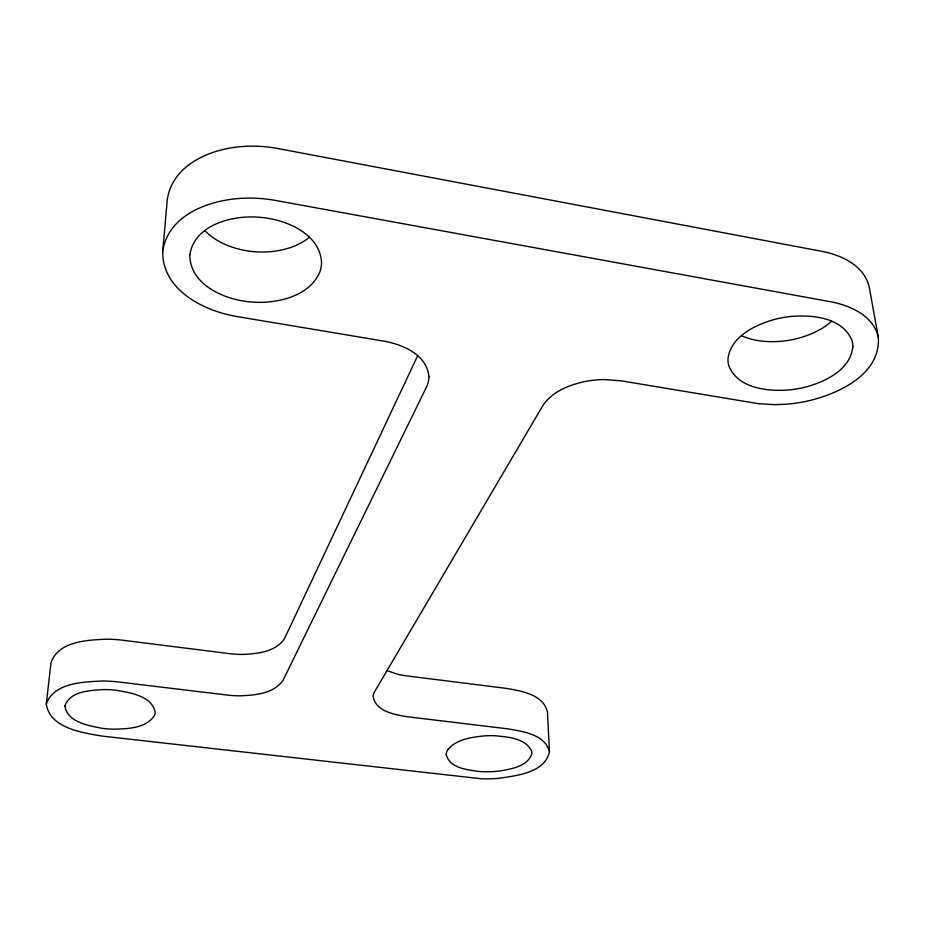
<?xml version="1.0" encoding="UTF-8"?>
<svg xmlns="http://www.w3.org/2000/svg" width="925" height="925" viewBox="0 0 925 925"><rect width="100%" height="100%" fill="white"/><g stroke="black" fill="none" stroke-linecap="round" stroke-linejoin="round"><path stroke-width="1.39" d="M417.695 355.686L284.634 638.331C275.916 652.032 257.3 653.767 242.5 654.426A98.698 98.698 0 0 1 229.701 653.663L122.967 640.262A138.692 138.692 0 0 0 106.652 639.187C87.355 640.065 58.252 641.094 50.944 662.855L46.285 704.018C49.996 728.218 81.77 732.531 101.681 736.034L481.185 778.757A142.427 142.427 0 0 0 499.038 778.295C516.809 775.555 544.929 772.918 549.45 751.713L547.438 711.938C543.438 694.502 521.434 691.021 506.495 688.408L406.977 675.921A81.157 81.157 0 0 1 396.513 673.932L386.997 670.579M549.45 751.713C545.091 734.392 522.903 731.49 508.01 728.865L407.162 716.725C394.709 714.62 375.897 711.579 373.18 696.733A10.661 10.661 0 0 1 374.752 691.461L542.605 406.017C552.04 391.333 569.673 384.65 586.08 381.32A105.438 105.438 0 0 1 604.568 379.562L621.357 380.857L758.442 403.67L774.711 404.664L786.204 404.225A153.388 153.388 0 0 0 809.479 400.606C839.53 393.241 880.808 373.931 878.311 337.359L869.338 287.663C864.794 265.741 841.449 254.942 821.423 251.253L277.812 148.52A135.825 135.825 0 0 0 248.282 146.231C215.143 146.925 172.397 162.708 167.263 200.008L162.742 251.161C161.817 290.103 204.356 311.355 237.713 316.674L383.089 341.001C402.213 344.273 427.003 354.425 428.888 376.614M162.742 251.161C168.35 213.583 212.102 199.002 245.275 198.17A143.456 143.456 0 0 1 275.43 200.424L829.713 301.585C849.717 305.215 873.582 315.379 878.311 337.359M46.285 704.018C54.055 682.419 83.319 682.014 102.652 680.997A146.589 146.589 0 0 1 119.198 682.049L227.446 695.08A104.294 104.294 0 0 0 240.431 695.82C255.323 695.114 274.02 693.704 283.119 680.164L426.437 387.159A23.345 23.345 0 0 0 428.934 376.614M448.07 749.296C456.869 739.179 471.438 737.225 484.041 735.918A101.183 101.183 0 0 1 494.956 735.757C507.721 737.005 525.365 737.977 531.632 751.123A7.677 7.677 0 0 1 531.713 754.361C526.961 766.652 511.259 768.895 499.847 770.987A99.646 99.646 0 0 1 479.254 771.462C467.622 769.843 449.677 768.293 446.255 754.661M831.656 321.241C822.603 329.3 811.341 334.561 799.755 337.868A102.629 102.629 0 0 1 779.197 341.441C766.432 342.273 753.228 340.955 741.468 335.671M309.47 237.239C297.098 247.241 280.98 251.415 265.313 251.982A96.2 96.2 0 0 1 243.402 250.155C229.111 247.229 215.039 241.101 204.726 230.556M446.174 754.661A9.227 9.227 0 0 1 448.128 749.343M64.923 705.925C67.236 722.252 88.418 725.593 101.808 728.264A103.982 103.982 0 0 0 113.613 729.201C127.708 728.773 146.543 728.542 154.718 715.002A8.811 8.811 0 0 0 155.25 712.608C152.197 695.75 130.159 692.744 116.111 690.235A103.877 103.877 0 0 0 103.739 689.553C90.361 690.408 70.15 690.906 64.923 705.925M189.868 254.826C189.729 283.709 221.988 298.463 246.732 301.504A101.889 101.889 0 0 0 263.879 302.267C285.293 301.249 310.661 293.456 319.772 272.112A28.016 28.016 0 0 0 321.553 263.093C320.721 236.985 292.716 222.786 270.077 218.658A101.866 101.866 0 0 0 252.132 216.959C227.469 216.681 194.065 226.683 189.868 254.826M852.827 346.517C850.838 369.225 826.568 381.077 807.132 386.65A108.387 108.387 0 0 1 786.181 390.153C765.565 391.252 737.664 387.737 728.877 365.942A21.252 21.252 0 0 1 728.067 357.998C731.444 335.775 755.968 324.536 775.323 319.229A108.792 108.792 0 0 1 790.609 316.512C812.323 314.581 842.132 317.321 851.879 340.203A21.044 21.044 0 0 1 852.827 346.517"/></g></svg>
